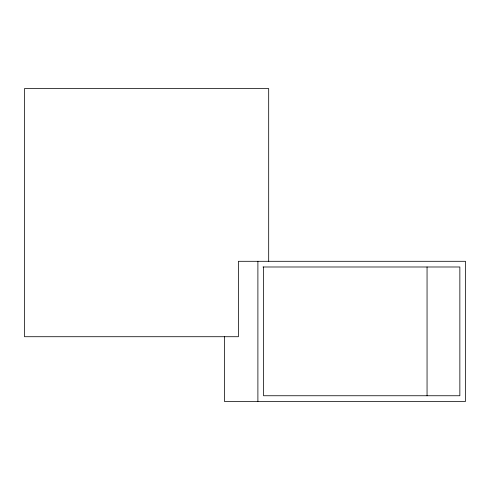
<?xml version="1.0" encoding="UTF-8"?>
<svg xmlns="http://www.w3.org/2000/svg" width="490" height="490" viewBox="0 0 490 490"><rect width="100%" height="100%" fill="white"/><g stroke="black" fill="none" stroke-linecap="round" stroke-linejoin="round"><path stroke-width="0.73" d="M262.995 266.989L459.853 266.989L459.853 395.749L263.54 395.749L263.54 266.989M427.053 266.989L427.053 395.749M268.685 261.299L268.685 88.568L24.5 88.568L24.5 336.716L238.403 336.716L238.403 261.299L465.5 261.299L465.5 401.433L224.42 401.433L224.42 336.716M257.893 261.299L257.893 401.433"/></g></svg>
